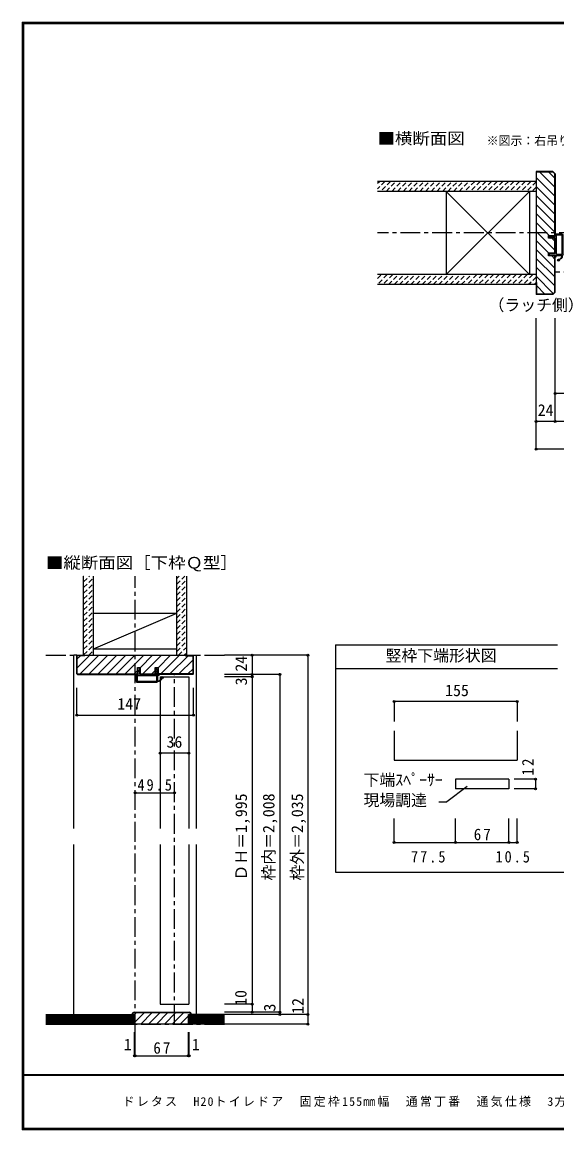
# Model space of a CAD drawing. Units: millimetres at full size, sheet at 1:5. Extents: x -973 to 977, y -718 to 696.
# Drawn here: x -973 to -299, y -701 to 696 of the extents above; entities that cross this region are included whole.
import ezdxf
from ezdxf.enums import TextEntityAlignment as Align

# ---------------------------------------------------------------- set-up
doc = ezdxf.new("R2010")
doc.units = ezdxf.units.MM
doc.header["$LTSCALE"] = 5
doc.header["$PDMODE"] = 32
doc.header["$PDSIZE"] = 2.5
doc.linetypes.add('CHAIN1', pattern=[8, 5, -1, 1, -1])
doc.linetypes.add('DASHED1', pattern=[1.8, 1.2, -0.6])
for name, color, linetype in [('0-0_補助線', 7, 'Continuous'), ('0-1_通り芯', 4, 'CHAIN1'), ('0-3_仕上げ', 7, 'Continuous'), ('0-4_枠', 3, 'Continuous'), ('0-6_扉', 6, 'Continuous'), ('0-A_文字', 3, 'Continuous'), ('0-B_寸法', 7, 'Continuous'), ('0-C_ハッチ', 4, 'DASHED1'), ('F-1_枠', 6, 'Continuous'), ('F-A_文字', 7, 'Continuous')]:
    doc.layers.add(name, color=color, linetype=linetype)
doc.styles.add('ＭＳ ゴシック', font='')
doc.styles.get('ＭＳ ゴシック').set_extended_font_data('MS Gothic')

# ---------------------------------------------------------------- blocks, each defined once
blk = doc.blocks.new('2')
at = {"layer": '0-0_補助線'}
for p, q in [((-9.846, -9.622), (-9.846, 15.078)), ((-8.846, 16.078), (0.354, 16.078)), ((-8.846, 15.878), (0.637, 15.878)), ((-8.446, 14.378), (-8.446, -8.922)), ((-8.146, 14.678), (-1.546, 14.678)), ((-1.246, 14.378), (-1.246, -8.922)), ((0.154, 11.653), (2.154, 11.653)), ((0.154, 11.653), (0.154, -8.497)), ((2.154, 10.953), (2.154, 11.653)), ((3.154, 11.653), (2.512, 10.83)), ((3.154, 11.653), (6.154, 11.653)), ((4.154, 13.753), (4.154, 13.053)), ((5.154, 13.053), (4.512, 13.876)), ((7.154, 13.053), (5.154, 13.053)), ((6.154, 10.953), (6.154, 11.653)), ((7.558, 12.258), (6.516, 10.835)), ((-1.48, -10.622), (-8.846, -10.622)), ((-1.546, -9.222), (-8.146, -9.222)), ((-1.189, -10.85), (-0.732, -12.694)), ((0.354, -12.922), (-0.441, -12.922)), ((0.154, -8.497), (2.154, -8.497)), ((4.154, -9.897), (0.154, -9.897)), ((0.154, -9.897), (0.154, -10.622)), ((0.154, -10.622), (0.645, -12.548)), ((2.154, -7.797), (2.154, -8.497)), ((3.154, -8.497), (2.512, -7.674)), ((3.154, -8.497), (6.154, -8.497)), ((4.154, -10.597), (4.154, -9.897)), ((5.154, -9.897), (4.512, -10.72)), ((7.154, -9.897), (5.154, -9.897)), ((6.154, -7.797), (6.154, -8.497)), ((7.558, -9.101), (6.516, -7.679))]:
    blk.add_line(p, q, dxfattribs=at)
for points in [[(-9.646, 15.078), (-9.646, -9.622), (-9.846, -9.622)], [(4.154, 13.053), (0.154, 13.053), (0.649, 15.723)]]:
    blk.add_lwpolyline(points, dxfattribs=at)
for centre, radius, start, end in [((-8.846, 15.078), 1, 90, 180), ((-8.846, 15.078), 0.8, 90, 180), ((-8.146, 14.378), 0.3, 90, 180), ((-1.546, 14.378), 0.3, 0, 90), ((0.354, 15.778), 0.3, 349.49875, 90), ((2.354, 10.953), 0.2, 180, 322.03043), ((4.354, 13.753), 0.2, 37.96957, 180), ((6.354, 10.953), 0.2, 180, 323.78053), ((7.154, 12.553), 0.5, 323.78053, 90), ((-8.846, -9.622), 1, 180, 270), ((-2.846, -10.72), 6, 179.06153, 259.29815), ((-8.146, -8.922), 0.3, 180, 270), ((-2.846, -10.72), 5.3, 178.93757, 259.29815), ((-1.546, -8.922), 0.3, 270, 0), ((-1.48, -10.922), 0.3, 13.9282, 90), ((-0.441, -12.622), 0.3, 193.9282, 270), ((0.354, -12.622), 0.3, 270, 14.29438), ((2.354, -7.797), 0.2, 37.96957, 180), ((4.354, -10.597), 0.2, 180, 322.03043), ((6.354, -7.797), 0.2, 36.21947, 180), ((7.154, -9.397), 0.5, 270, 36.21947), ((-3.896, -16.272), 0.35, 259.29815, 79.29815)]:
    blk.add_arc(centre, radius, start, end, dxfattribs=at)
blk.add_point((-3.896, -16.622), dxfattribs=at)

msp = doc.modelspace()

# ---------------------------------------------------------------- linework, layer by layer
at = {"layer": '0-0_補助線', "color": 4}
for p, q in [((-504.38, -160.894), (-504.38, -185.894)), ((-349.38, -160.894), (-504.38, -160.894)), ((-349.38, -160.894), (-349.38, -185.894)), ((-325.99, -258.695), (-353.072, -258.695)), ((-325.99, -258.695), (-325.99, -270.695)), ((-325.99, -270.695), (-353.072, -270.695)), ((-504.38, -338.343), (-504.38, -308.335)), ((-426.88, -338.343), (-426.88, -308.335)), ((-359.88, -338.343), (-359.88, -308.335)), ((-349.38, -338.343), (-349.38, -308.335)), ((-504.38, -338.343), (-426.88, -338.343)), ((-426.88, -338.343), (-359.88, -338.343)), ((-359.88, -338.343), (-349.38, -338.343))]:
    msp.add_line(p, q, dxfattribs=at)
at = {"layer": '0-0_補助線', "color": 3}
for p, q in [((-504.38, -197.826), (-504.38, -234.786)), ((-349.38, -197.826), (-349.38, -234.786)), ((-504.38, -234.786), (-349.38, -234.786))]:
    msp.add_line(p, q, dxfattribs=at)
at = {"layer": '0-0_補助線'}
for p, q in [((-426.88, -258.695), (-426.88, -270.695)), ((-359.88, -258.695), (-426.88, -258.695)), ((-359.88, -258.695), (-359.88, -270.695)), ((-412.226, -267.9), (-438.025, -287.249)), ((-359.88, -270.695), (-426.88, -270.695)), ((-447.87, -287.249), (-438.025, -287.249))]:
    msp.add_line(p, q, dxfattribs=at)
for p in [(-504.38, -160.894), (-349.38, -160.894), (-325.99, -258.695), (-325.99, -270.695), (-504.38, -338.343), (-426.88, -338.343), (-359.88, -338.343), (-349.38, -338.343)]:
    msp.add_point(p, dxfattribs=at)
at = {"layer": '0-1_通り芯'}
for p, q in [((528.653, 430), (-525.347, 430)), ((304.653, 380.5), (-301.347, 380.5)), ((-830.833, -577.5), (-830.833, -2.5)), ((-943.333, -102.5), (-718.333, -102.5)), ((-781.333, -567.5), (-781.333, -126.5)), ((-943.333, -567.5), (-715.976, -567.5))]:
    msp.add_line(p, q, dxfattribs=at)
at = {"layer": '0-3_仕上げ', "color": 2}
for p, q in [((-325.347, 495), (-525.347, 495)), ((-325.347, 482.5), (-525.347, 482.5)), ((-325.347, 377.5), (-525.347, 377.5)), ((-325.347, 365), (-525.347, 365)), ((-895.833, -102.5), (-895.833, -2.5)), ((-883.333, -102.5), (-883.333, -2.5)), ((-778.333, -102.5), (-778.333, -2.5)), ((-765.833, -102.5), (-765.833, -2.5)), ((-943.333, -555.5), (-831.833, -555.5)), ((-831.833, -567.5), (-831.833, -555.5)), ((-762.833, -567.5), (-762.833, -555.5)), ((-718.333, -555.5), (-762.833, -555.5)), ((-943.333, -567.5), (-831.833, -567.5)), ((-718.333, -567.5), (-762.833, -567.5))]:
    msp.add_line(p, q, dxfattribs=at)
at = {"layer": '0-3_仕上げ', "color": 3}
for p, q in [((-438.847, 482.5), (-438.847, 377.5)), ((-333.847, 482.5), (-333.847, 377.5)), ((-883.333, -49.5), (-778.333, -49.5)), ((-883.333, -94.5), (-778.333, -94.5))]:
    msp.add_line(p, q, dxfattribs=at)
at = {"layer": '0-3_仕上げ'}
for p, q in [((-333.847, 377.5), (-438.847, 482.5)), ((-438.847, 377.5), (-333.847, 482.5)), ((-883.333, -94.5), (-778.333, -49.5)), ((-943.333, -557), (-831.833, -557)), ((-943.333, -558.5), (-831.833, -558.5)), ((-718.333, -557), (-762.833, -557)), ((-718.333, -558.5), (-762.833, -558.5)), ((-943.333, -560), (-831.833, -560)), ((-943.333, -561.5), (-831.833, -561.5)), ((-943.333, -563), (-831.833, -563)), ((-943.333, -564.5), (-831.833, -564.5)), ((-943.333, -566), (-831.833, -566)), ((-718.333, -560), (-762.833, -560)), ((-718.333, -561.5), (-762.833, -561.5)), ((-718.333, -563), (-762.833, -563)), ((-718.333, -564.5), (-762.833, -564.5)), ((-718.333, -566), (-762.833, -566))]:
    msp.add_line(p, q, dxfattribs=at)
at = {"layer": '0-4_枠'}
for p, q in [((-325.347, 507.5), (-325.347, 352.5)), ((-304.175, 507.5), (-325.347, 507.5)), ((-304.383, 507), (-301.847, 504.464)), ((-304.175, 507.5), (-301.347, 504.672)), ((-301.847, 427), (-301.847, 504.464)), ((-301.347, 504.672), (-301.347, 427)), ((-324.847, 492.5), (-325.347, 492.5)), ((-301.347, 423.3), (-309.847, 423.3)), ((-301.847, 404.7), (-301.847, 423.3)), ((-301.347, 404.7), (-301.347, 423.3)), ((-309.847, 401), (-309.847, 404.7)), ((-301.347, 404.7), (-309.847, 404.7)), ((-301.347, 401), (-309.847, 401)), ((-301.847, 355.536), (-301.847, 401)), ((-301.347, 355.328), (-301.347, 401)), ((-324.847, 367.5), (-325.347, 367.5)), ((-324.847, 367.5), (-324.847, 353)), ((-304.175, 352.5), (-325.347, 352.5)), ((-304.382, 353), (-324.847, 353)), ((-304.382, 353), (-301.847, 355.536)), ((-304.175, 352.5), (-301.347, 355.328)), ((-904.333, -102.5), (-757.333, -102.5)), ((-903.833, -125.586), (-903.833, -103)), ((-894.333, -103), (-903.833, -103)), ((-894.333, -102.5), (-894.333, -103)), ((-767.333, -103), (-767.333, -102.5)), ((-767.333, -103), (-757.833, -103)), ((-757.833, -125.586), (-757.833, -103)), ((-903.419, -126), (-903.833, -125.586)), ((-827.833, -118), (-824.133, -118)), ((-827.833, -126.5), (-827.833, -118)), ((-824.133, -126.5), (-824.133, -118)), ((-805.533, -126.5), (-805.533, -118)), ((-758.248, -126), (-757.833, -125.586)), ((-903.626, -126.5), (-827.833, -126.5)), ((-903.419, -126), (-827.833, -126)), ((-824.133, -126), (-805.533, -126)), ((-824.133, -126.5), (-805.533, -126.5)), ((-758.248, -126), (-801.833, -126)), ((-758.04, -126.5), (-801.833, -126.5)), ((-830.833, -555.5), (-834.833, -555.5)), ((-831.833, -552.5), (-762.833, -552.5)), ((-831.833, -553), (-762.833, -553)), ((-830.833, -567.5), (-830.833, -555.5)), ((-763.833, -567.5), (-830.833, -567.5))]:
    msp.add_line(p, q, dxfattribs=at)
at = {"layer": '0-4_枠', "color": 4}
for p, q in [((-904.333, -102.5), (-908.333, -102.5)), ((-908.333, -321), (-908.333, -102.5)), ((-757.333, -102.5), (-753.333, -102.5)), ((-753.333, -321), (-753.333, -102.5)), ((-908.333, -555.5), (-908.333, -341)), ((-753.333, -555.5), (-753.333, -341))]:
    msp.add_line(p, q, dxfattribs=at)
at = {"layer": '0-4_枠'}
for points in [[(-324.847, 492.5), (-324.847, 507), (-304.383, 507)], [(-309.847, 423.3), (-309.847, 427), (-301.347, 427)], [(-903.626, -126.5), (-904.333, -125.793), (-904.333, -102.5)], [(-758.04, -126.5), (-757.333, -125.793), (-757.333, -102.5)], [(-805.533, -118), (-801.833, -118), (-801.833, -126.5)], [(-763.833, -567.5), (-763.833, -555.5), (-759.833, -555.5)]]:
    msp.add_lwpolyline(points, dxfattribs=at)
for centre, radius, start, end in [((-831.833, -555.5), 3, 90, 180), ((-831.833, -555.5), 2.5, 90, 180), ((-762.833, -555.5), 3, 0, 90), ((-762.833, -555.5), 2.5, 0, 90)]:
    msp.add_arc(centre, radius, start, end, dxfattribs=at)
at = {"layer": '0-6_扉'}
for p, q in [((-799.333, -129.5), (-763.333, -129.5)), ((-799.333, -129.5), (-799.333, -321)), ((-763.333, -129.5), (-763.333, -321)), ((-799.333, -341), (-799.333, -542.5)), ((-763.333, -341), (-763.333, -542.5)), ((-799.333, -542.5), (-763.333, -542.5))]:
    msp.add_line(p, q, dxfattribs=at)
at = {"layer": '0-A_文字'}
for p, q in [((-578.347, -89.5), (-578.347, -376.007)), ((-578.347, -89.5), (-298.347, -89.5)), ((-298.347, -119.5), (-578.347, -119.5))]:
    msp.add_line(p, q, dxfattribs=at)
msp.add_lwpolyline([(-578.347, -376.007), (-298.347, -376.007), (1.653, -376.007)], dxfattribs=at)
at = {"layer": '0-B_寸法', "color": 4}
for p, q in [((-325.347, 157.5), (-325.347, 322.5)), ((-301.347, 192.5), (-301.347, 322.5)), ((304.653, 227.5), (-301.347, 227.5)), ((328.653, 192.5), (-325.347, 192.5)), ((328.653, 157.5), (-325.347, 157.5)), ((-613.333, -102.5), (-718.333, -102.5)), ((-683.333, -102.5), (-683.333, -552.5)), ((-613.333, -102.5), (-613.333, -567.5)), ((-648.333, -126.5), (-718.333, -126.5)), ((-683.333, -129.5), (-718.333, -129.5)), ((-648.333, -126.5), (-648.333, -555.5)), ((-904.333, -177.922), (-904.333, -143.4)), ((-757.333, -177.922), (-757.333, -143.4)), ((-904.333, -177.922), (-757.333, -177.922)), ((-763.333, -225.882), (-799.333, -225.882)), ((-830.833, -275.882), (-781.333, -275.882)), ((-683.333, -542.5), (-718.333, -542.5)), ((-648.333, -552.5), (-718.333, -552.5)), ((-613.333, -555.5), (-718.333, -555.5)), ((-613.333, -567.5), (-718.333, -567.5)), ((-831.833, -607.5), (-831.833, -577.5)), ((-830.833, -607.5), (-830.833, -577.5)), ((-763.833, -607.5), (-763.833, -577.5)), ((-762.833, -607.5), (-762.833, -577.5)), ((-831.833, -607.5), (-830.833, -607.5)), ((-830.833, -607.5), (-763.833, -607.5)), ((-763.833, -607.5), (-762.833, -607.5))]:
    msp.add_line(p, q, dxfattribs=at)
at = {"layer": '0-B_寸法'}
for p in [(-301.347, 227.5), (-325.347, 192.5), (-301.347, 192.5), (-325.347, 157.5), (-683.333, -102.5), (-613.333, -102.5), (-683.333, -126.5), (-648.333, -126.5), (-683.333, -129.5), (-904.333, -177.922), (-757.333, -177.922), (-799.333, -225.882), (-763.333, -225.882), (-830.833, -275.882), (-781.333, -275.882), (-683.333, -542.5), (-683.333, -552.5), (-648.333, -552.5), (-648.333, -555.5), (-613.333, -555.5), (-613.333, -567.5), (-831.833, -607.5), (-830.833, -607.5), (-763.833, -607.5), (-762.833, -607.5)]:
    msp.add_point(p, dxfattribs=at)
at = {"layer": '0-C_ハッチ', "linetype": 'Continuous'}
for p, q in [((-321.18, 507), (-301.847, 487.666)), ((-309.867, 507), (-301.847, 498.98)), ((-324.847, 499.353), (-301.847, 476.353)), ((-325.347, 488.539), (-301.847, 465.039)), ((-325.347, 477.225), (-301.847, 453.725)), ((-325.347, 465.912), (-301.847, 442.412)), ((-325.347, 454.598), (-301.847, 431.098)), ((-325.347, 443.284), (-309.063, 427)), ((-325.347, 431.97), (-301.847, 408.47)), ((-325.347, 420.657), (-309.39, 404.7)), ((-305.363, 423.3), (-301.847, 419.784)), ((-325.347, 409.343), (-301.847, 385.843)), ((-325.347, 398.029), (-301.847, 374.529)), ((-305.69, 401), (-301.847, 397.157)), ((-325.347, 386.716), (-301.847, 363.216)), ((-325.347, 375.402), (-303.664, 353.719)), ((-324.847, 363.588), (-314.259, 353)), ((-903.833, -118.306), (-888.027, -102.5)), ((-903.833, -106.992), (-899.841, -103)), ((-900.214, -126), (-876.714, -102.5)), ((-888.9, -126), (-865.4, -102.5)), ((-877.586, -126), (-854.086, -102.5)), ((-866.272, -126), (-842.772, -102.5)), ((-854.959, -126), (-831.459, -102.5)), ((-843.645, -126), (-820.145, -102.5)), ((-824.331, -118), (-808.831, -102.5)), ((-821.018, -126), (-797.517, -102.5)), ((-801.833, -118.13), (-786.204, -102.5)), ((-798.39, -126), (-774.89, -102.5)), ((-787.076, -126), (-764.076, -103)), ((-775.763, -126), (-757.833, -108.071)), ((-832.331, -126), (-827.833, -121.502)), ((-809.704, -126), (-805.533, -121.83)), ((-764.449, -126), (-757.833, -119.385)), ((-831.569, -555.5), (-829.069, -553)), ((-830.833, -564.664), (-819.169, -553)), ((-823.77, -567.5), (-809.27, -553)), ((-813.87, -567.5), (-799.37, -553)), ((-803.971, -567.5), (-789.471, -553)), ((-794.071, -567.5), (-779.571, -553)), ((-784.172, -567.5), (-769.672, -553)), ((-774.272, -567.5), (-763.833, -557.061))]:
    msp.add_line(p, q, dxfattribs=at)
at = {"layer": '0-C_ハッチ'}
for p, q in [((-525.347, 492.668), (-523.015, 495)), ((-515.944, 495), (-525.347, 485.597)), ((-508.873, 495), (-521.373, 482.5)), ((-514.302, 482.5), (-501.802, 495)), ((-507.231, 482.5), (-494.731, 495)), ((-500.16, 482.5), (-487.66, 495)), ((-493.089, 482.5), (-480.589, 495)), ((-486.018, 482.5), (-473.518, 495)), ((-478.947, 482.5), (-466.447, 495)), ((-471.876, 482.5), (-459.376, 495)), ((-464.805, 482.5), (-452.305, 495)), ((-457.734, 482.5), (-445.234, 495)), ((-450.662, 482.5), (-438.162, 495)), ((-443.591, 482.5), (-431.091, 495)), ((-436.52, 482.5), (-424.02, 495)), ((-429.449, 482.5), (-416.949, 495)), ((-422.378, 482.5), (-409.878, 495)), ((-402.807, 495), (-415.307, 482.5)), ((-395.736, 495), (-408.236, 482.5)), ((-388.665, 495), (-401.165, 482.5)), ((-381.594, 495), (-394.094, 482.5)), ((-374.523, 495), (-387.023, 482.5)), ((-367.452, 495), (-379.952, 482.5)), ((-360.381, 495), (-372.881, 482.5)), ((-353.31, 495), (-365.81, 482.5)), ((-346.239, 495), (-358.739, 482.5)), ((-339.168, 495), (-351.668, 482.5)), ((-332.096, 495), (-344.596, 482.5)), ((-325.347, 494.678), (-337.525, 482.5)), ((-325.347, 487.607), (-330.454, 482.5)), ((-525.347, 372.46), (-520.307, 377.5)), ((-513.236, 377.5), (-525.347, 365.389)), ((-506.165, 377.5), (-518.665, 365)), ((-511.594, 365), (-499.094, 377.5)), ((-504.523, 365), (-492.023, 377.5)), ((-497.452, 365), (-484.952, 377.5)), ((-490.381, 365), (-477.881, 377.5)), ((-483.31, 365), (-470.81, 377.5)), ((-476.239, 365), (-463.739, 377.5)), ((-469.168, 365), (-456.668, 377.5)), ((-462.096, 365), (-449.596, 377.5)), ((-455.025, 365), (-442.525, 377.5)), ((-447.954, 365), (-435.454, 377.5)), ((-440.883, 365), (-428.383, 377.5)), ((-433.812, 365), (-421.312, 377.5)), ((-426.741, 365), (-414.241, 377.5)), ((-419.67, 365), (-407.17, 377.5)), ((-400.099, 377.5), (-412.599, 365)), ((-393.028, 377.5), (-405.528, 365)), ((-385.957, 377.5), (-398.457, 365)), ((-378.886, 377.5), (-391.386, 365)), ((-371.815, 377.5), (-384.315, 365)), ((-364.744, 377.5), (-377.244, 365)), ((-357.673, 377.5), (-370.173, 365)), ((-350.601, 377.5), (-363.101, 365)), ((-343.53, 377.5), (-356.03, 365)), ((-336.459, 377.5), (-348.959, 365)), ((-329.388, 377.5), (-341.888, 365)), ((-325.347, 374.47), (-334.817, 365)), ((-325.347, 367.399), (-327.746, 365)), ((-895.833, -2.898), (-895.436, -2.5)), ((-895.833, -9.969), (-888.364, -2.5)), ((-895.833, -17.04), (-883.333, -4.54)), ((-895.833, -24.111), (-883.333, -11.611)), ((-778.333, -12.677), (-768.156, -2.5)), ((-778.333, -5.606), (-775.227, -2.5)), ((-778.333, -19.748), (-765.833, -7.248)), ((-895.833, -31.182), (-883.333, -18.682)), ((-895.833, -38.253), (-883.333, -25.753)), ((-778.333, -26.819), (-765.833, -14.319)), ((-778.333, -33.89), (-765.833, -21.39)), ((-895.833, -45.324), (-883.333, -32.824)), ((-895.833, -52.395), (-883.333, -39.895)), ((-778.333, -40.961), (-765.833, -28.461)), ((-778.333, -48.032), (-765.833, -35.532)), ((-895.833, -59.466), (-883.333, -46.966)), ((-895.833, -66.537), (-883.333, -54.037)), ((-778.333, -55.103), (-765.833, -42.603)), ((-778.333, -62.174), (-765.833, -49.674)), ((-895.833, -73.608), (-883.333, -61.108)), ((-895.833, -80.679), (-883.333, -68.179)), ((-778.333, -69.246), (-765.833, -56.746)), ((-778.333, -76.317), (-765.833, -63.817)), ((-895.833, -87.751), (-883.333, -75.251)), ((-895.833, -94.822), (-883.333, -82.322)), ((-778.333, -83.388), (-765.833, -70.888)), ((-778.333, -90.459), (-765.833, -77.959)), ((-895.833, -101.893), (-883.333, -89.393)), ((-889.37, -102.5), (-883.333, -96.464)), ((-778.333, -97.53), (-765.833, -85.03)), ((-776.232, -102.5), (-765.833, -92.101)), ((-769.161, -102.5), (-765.833, -99.172))]:
    msp.add_line(p, q, dxfattribs=at)
at = {"layer": 'F-1_枠'}
for p, q in [((-973.347, 695.833), (-973.347, -700.833)), ((-973.347, 695.833), (976.653, 695.833)), ((-973.347, 695), (976.653, 695)), ((-973.347, 694.167), (976.653, 694.167)), ((-972.514, 695.833), (-972.514, -700.833)), ((-971.68, 695.833), (-971.68, -700.833)), ((976.653, -631.667), (-973.347, -631.667)), ((976.653, -632.5), (-973.347, -632.5)), ((976.653, -699.167), (-973.347, -699.167)), ((976.653, -700), (-973.347, -700)), ((976.653, -700.833), (-973.347, -700.833))]:
    msp.add_line(p, q, dxfattribs=at)

# ---------------------------------------------------------------- block references
at = {"layer": '0-0_補助線', "xscale": -1}
msp.add_blockref('2', (-301.193, 412.422), dxfattribs=at)
at = {"layer": '0-0_補助線', "rotation": 90}
msp.add_blockref('2', (-813.255, -126.654), dxfattribs=at)

# ---------------------------------------------------------------- texts
at = {"layer": '0-0_補助線', "style": 'ＭＳ ゴシック'}
for s, p in [('155', (-440.064, -158.394)), ('下端ｽﾍﾟｰｻｰ', (-542.962, -271.298)), ('現場調達', (-542.962, -296.893))]:
    msp.add_text(s, height=14.66, dxfattribs=at).set_placement(p, align=Align.BOTTOM_LEFT)
at = {"layer": '0-0_補助線', "insert": (-328.49, -254.122), "char_height": 14.66, "attachment_point": 7, "rotation": 90, "style": 'ＭＳ ゴシック'}
msp.add_mtext('\\T1.27;\\W0.95;12', dxfattribs=at)
at = {"layer": '0-0_補助線', "char_height": 14.66, "attachment_point": 7, "style": 'ＭＳ ゴシック'}
for s, insert in [('\\T1.27;\\W0.95;67', (-404.005, -335.843)), ('\\T1.28;\\W0.9;77.5', (-483.078, -363.969)), ('\\T1.28;\\W0.9;10.5', (-376.606, -363.969))]:
    msp.add_mtext(s, dxfattribs=dict(at, insert=insert))
at = {"layer": '0-A_文字', "color": 7, "style": 'ＭＳ ゴシック', "width": 1.1}
for s, p in [('■横断面図', (-525.347, 537.5)), ('■縦断面図［下枠Ｑ型］', (-943.333, 2.5))]:
    msp.add_text(s, height=14.66, dxfattribs=at).set_placement(p, align=Align.BOTTOM_LEFT)
at = {"layer": '0-A_文字', "color": 7, "style": 'ＭＳ ゴシック'}
for s, height, p in [('※図示：右吊り元', 11, (-387.715, 537.5)), ('（ラッチ側）', 14.66, (-385.347, 327.5)), ('竪枠下端形状図', 14.66, (-515.222, -114.5))]:
    msp.add_text(s, height=height, dxfattribs=at).set_placement(p, align=Align.BOTTOM_LEFT)
at = {"layer": '0-B_寸法', "style": 'ＭＳ ゴシック'}
for s, p in [('24', (-323.347, 195)), ('147', (-853.333, -175.422)), ('36', (-791.333, -223.382)), ('1', (-845.333, -605)), ('1', (-759.333, -605))]:
    msp.add_text(s, height=14.66, dxfattribs=at).set_placement(p, align=Align.BOTTOM_LEFT)
for s, p in [('24', (-685.55, -123.071)), ('3', (-685.496, -140.385)), ('ＤＨ＝1,995', (-685.513, -386.5)), ('枠内＝2,008', (-650.833, -386.5)), ('枠外＝2,035', (-614.819, -386.5)), ('10', (-686.042, -544.466)), ('3', (-649.618, -551.65)), ('12', (-614.158, -554.594))]:
    msp.add_text(s, height=14.66, rotation=90, dxfattribs=at).set_placement(p, align=Align.BOTTOM_LEFT)
at = {"layer": '0-B_寸法', "char_height": 14.66, "attachment_point": 7, "style": 'ＭＳ ゴシック'}
for s, insert in [('\\T1.28;\\W0.9;49.5', (-827.958, -273.382)), ('\\T1.27;\\W0.95;67', (-807.958, -605))]:
    msp.add_mtext(s, dxfattribs=dict(at, insert=insert))
at = {"layer": 'F-A_文字', "insert": (-846.68, -673.333), "char_height": 11, "attachment_point": 7, "style": 'ＭＳ ゴシック'}
msp.add_mtext('\\T1.19;ドレタス\u3000H20トイレドア\u3000固定枠155㎜幅\u3000通常丁番\u3000通気仕様\u30003方枠+下枠Q型／床直付けレール', dxfattribs=at)

doc.saveas('drawing.dxf')
